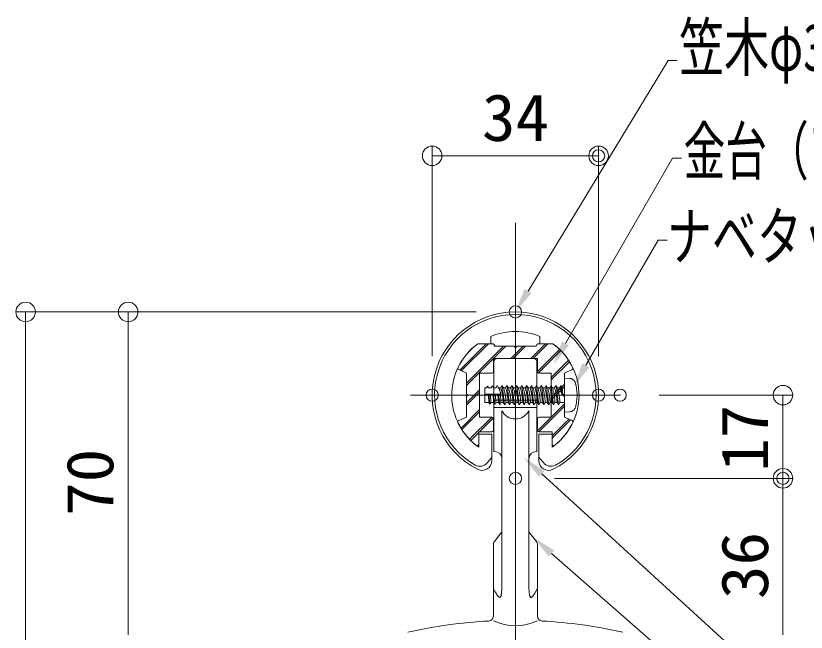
# Model space of a CAD drawing. Units: millimetres, scale not verified. Extents: x -1000 to 1000, y -693 to 692.
# Drawn here: x 70.2 to 231.7, y 54.5 to 180.4 of the extents above; entities that cross this region are included whole.
import ezdxf
from ezdxf.enums import TextEntityAlignment as Align

# ---------------------------------------------------------------- set-up
doc = ezdxf.new("R2010")
doc.units = ezdxf.units.MM
doc.header["$LTSCALE"] = 5
doc.header["$PDMODE"] = 32
doc.header["$PDSIZE"] = 2.5
doc.linetypes.add('DASHED1', pattern=[1.8, 1.2, -0.6])
for name, color, linetype, lineweight in [('0-2_1', 3, 'Continuous', 9), ('0-3_center', 5, 'Continuous', 9), ('0-5_0', 1, 'Continuous', 9), ('0-6_DEFPOINTS', 7, 'Continuous', 9), ('0-D_ﾌﾞﾗｹｯﾄ', 7, 'DASHED1', 9), ('1-1_sunpou', 1, 'Continuous', 9), ('1-A_PARTS5', 4, 'DASHED1', 9), ('1-B_CSLAYER1', 5, 'Continuous', 9), ('1-C_GRE_M', 3, 'Continuous', 9), ('1-D_YEL_M', 2, 'Continuous', 9), ('1-E_CYA_SS', 134, 'Continuous', 9), ('1-F_CYA_M', 4, 'Continuous', 9)]:
    doc.layers.add(name, color=color, linetype=linetype, lineweight=lineweight)
doc.styles.add('ＭＳ ゴシック', font='')
doc.styles.get('ＭＳ ゴシック').set_extended_font_data('MS Gothic')

# ---------------------------------------------------------------- blocks, each defined once
blk = doc.blocks.new('_ORIGIN')
at = {"layer": '0-5_0'}
blk.add_line((0, 0), (-5, 0), dxfattribs=at)
blk.add_circle((0, 0), 2.5, dxfattribs=at)
blk = doc.blocks.new('MLeader15')
at = {"layer": '1-1_sunpou'}
blk.add_lwpolyline([(174.886, 124.201), (203.49, 171.324), (205.29, 171.324)], dxfattribs=at)
at = {"layer": '1-1_sunpou', "color": 11}
blk.add_solid([(175.598, 123.769), (174.173, 124.633), (172.291, 119.927)], dxfattribs=at)
at = {"layer": '1-1_sunpou', "color": 2, "style": 'ＭＳ ゴシック', "width": 0.7}
blk.add_text('笠木φ34（ビニール）', height=9.621, dxfattribs=at).set_placement((205.74, 166.323), align=Align.BOTTOM_LEFT)
blk = doc.blocks.new('MLeader16')
at = {"layer": '1-1_sunpou'}
blk.add_lwpolyline([(182.527, 113.502), (204.392, 151.373), (206.192, 151.373)], dxfattribs=at)
at = {"layer": '1-1_sunpou', "color": 11}
blk.add_solid([(183.249, 113.085), (181.805, 113.919), (180.027, 109.172)], dxfattribs=at)
at = {"layer": '1-1_sunpou', "color": 2, "style": 'ＭＳ ゴシック', "width": 0.65}
blk.add_text('金台（アルミ押出形材）', height=9.604, dxfattribs=at).set_placement((206.642, 145.123), align=Align.BOTTOM_LEFT)
blk = doc.blocks.new('MLeader17')
at = {"layer": '1-1_sunpou'}
blk.add_lwpolyline([(186.713, 109.03), (201.46, 134.573), (203.26, 134.573)], dxfattribs=at)
at = {"layer": '1-1_sunpou', "color": 11}
blk.add_solid([(187.434, 108.613), (185.991, 109.447), (184.213, 104.7)], dxfattribs=at)
at = {"layer": '1-1_sunpou', "color": 2, "style": 'ＭＳ ゴシック', "width": 0.7}
blk.add_text('ナベタッピングビスM4×16', height=9.621, dxfattribs=at).set_placement((203.256, 127.688), align=Align.BOTTOM_LEFT)
blk = doc.blocks.new('MLeader18')
at = {"layer": '1-1_sunpou'}
blk.add_lwpolyline([(179.676, 70.581), (230.142, 26.339), (231.942, 26.339)], dxfattribs=at)
at = {"layer": '1-1_sunpou', "color": 11}
blk.add_solid([(179.127, 69.954), (180.225, 71.207), (175.916, 73.877)], dxfattribs=at)
at = {"layer": '1-1_sunpou', "color": 2, "style": 'ＭＳ ゴシック', "width": 0.65}
blk.add_text('ブラケット', height=9.604, dxfattribs=at).set_placement((231.948, 20.488), align=Align.BOTTOM_LEFT)
blk = doc.blocks.new('MLeader32')
at = {"layer": '1-1_sunpou'}
blk.add_lwpolyline([(177.673, 86.841), (230.142, 38.93), (231.942, 38.93)], dxfattribs=at)
at = {"layer": '1-1_sunpou', "color": 11}
blk.add_solid([(177.111, 86.225), (178.235, 87.456), (173.981, 90.212)], dxfattribs=at)

msp = doc.modelspace()

# ---------------------------------------------------------------- linework, layer by layer
at = {"layer": '0-2_1'}
for p, q in [((167.891, 91.427), (167.891, 109.822)), ((172.291, 110.427), (168.378, 110.322)), ((172.291, 110.427), (176.204, 110.326)), ((176.691, 91.427), (176.691, 109.826)), ((176.691, 101.927), (167.891, 101.927)), ((167.891, 100.427), (176.691, 100.427)), ((169.541, 99.749), (169.541, 63.727)), ((175.041, 99.749), (175.041, 63.727)), ((167.995, 72.995), (169.337, 74.758)), ((175.245, 74.758), (176.587, 72.995)), ((167.791, 72.39), (167.791, 57.777)), ((176.791, 72.39), (176.791, 57.777))]:
    msp.add_line(p, q, dxfattribs=at)
at = {"layer": '0-2_1', "color": 4}
for p, q in [((167.484, 90.194), (166.501, 89.082)), ((177.098, 90.194), (178.081, 89.082))]:
    msp.add_line(p, q, dxfattribs=at)
at = {"layer": '0-2_1'}
for points in [[(168.461, 62.254), (168.403, 62.344), (168.345, 62.437), (168.285, 62.534), (168.225, 62.634), (168.164, 62.736), (168.103, 62.84), (168.041, 62.946), (167.979, 63.054), (167.916, 63.163), (167.854, 63.273), (167.791, 63.383)], [(169.541, 63.727), (169.534, 63.602), (169.527, 63.477), (169.52, 63.353), (169.512, 63.231), (169.504, 63.109), (169.496, 62.99), (169.487, 62.873), (169.477, 62.759), (169.467, 62.647), (169.456, 62.54), (169.444, 62.436), (169.431, 62.336), (169.417, 62.241), (169.402, 62.15), (169.385, 62.066), (169.367, 61.986), (169.348, 61.913), (169.327, 61.847), (169.304, 61.787), (169.28, 61.735), (169.254, 61.69), (169.226, 61.654), (169.196, 61.625), (169.164, 61.606), (169.13, 61.596), (169.094, 61.595), (169.055, 61.602), (169.015, 61.619), (168.972, 61.643), (168.928, 61.676), (168.882, 61.715), (168.834, 61.762), (168.785, 61.815), (168.734, 61.875), (168.682, 61.94), (168.629, 62.012), (168.574, 62.088), (168.518, 62.169), (168.461, 62.254)], [(175.041, 63.727), (175.048, 63.602), (175.055, 63.477), (175.063, 63.353), (175.07, 63.231), (175.078, 63.109), (175.086, 62.99), (175.095, 62.873), (175.105, 62.759), (175.115, 62.647), (175.126, 62.54), (175.138, 62.436), (175.151, 62.336), (175.165, 62.241), (175.181, 62.15), (175.197, 62.066), (175.215, 61.986), (175.235, 61.913), (175.255, 61.847), (175.278, 61.787), (175.302, 61.735), (175.328, 61.69), (175.356, 61.654), (175.386, 61.625), (175.418, 61.606), (175.452, 61.596), (175.489, 61.595), (175.527, 61.602), (175.568, 61.619), (175.61, 61.643), (175.654, 61.676), (175.7, 61.715), (175.748, 61.762), (175.797, 61.815), (175.848, 61.875), (175.9, 61.94), (175.954, 62.012), (176.008, 62.088), (176.064, 62.169), (176.121, 62.254)], [(176.121, 62.254), (176.179, 62.344), (176.238, 62.437), (176.297, 62.534), (176.357, 62.634), (176.418, 62.736), (176.48, 62.84), (176.541, 62.946), (176.604, 63.054), (176.666, 63.163), (176.728, 63.273), (176.791, 63.383)]]:
    msp.add_lwpolyline(points, dxfattribs=at)
at = {"layer": '0-2_1', "color": 4}
for centre, radius, start, end in [((172.291, 102.927), 16.5, 299.66152, 240.1475), ((164.995, 90.395), 2, 243.62931, 321.78562), ((179.587, 90.395), 2, 218.21437, 296.37068)]:
    msp.add_arc(centre, radius, start, end, dxfattribs=at)
at = {"layer": '0-2_1'}
for centre, radius, start, end in [((168.391, 109.822), 0.5, 91.53287, 180), ((176.191, 109.826), 0.5, 360, 88.52481), ((172.291, 101.153), 3.088, 207.05138, 332.94862), ((168.041, 89.927), 1.5, 0, 90), ((176.541, 89.927), 1.5, 90, 180), ((168.541, 75.364), 1, 322.7336, 0), ((176.041, 75.364), 1, 180, 217.2664), ((168.791, 72.39), 1, 142.7336, 180), ((175.791, 72.39), 1, 360, 37.2664), ((172.291, -43.073), 100, 93.12161, 102.67308), ((166.791, 57.777), 1, 273.12161, 360), ((172.291, 66.466), 10.646, 244.99492, 295.00508), ((177.791, 57.777), 1, 180, 266.87839), ((172.291, -43.073), 100, 77.32692, 86.87839)]:
    msp.add_arc(centre, radius, start, end, dxfattribs=at)
at = {"layer": '0-3_center'}
msp.add_line((172.291, 138.114), (172.291, -578.837), dxfattribs=at)
at = {"layer": '0-5_0'}
for p, q in [((164.291, 119.927), (70.249, 119.927)), ((164.291, 119.927), (91.204, 119.927)), ((72.249, 115.927), (72.249, -535.073)), ((93.204, 115.927), (93.204, 53.927)), ((201.689, 102.927), (228.944, 102.927)), ((226.944, 98.927), (226.944, 89.927)), ((180.291, 85.927), (228.944, 85.927)), ((180.291, 85.927), (228.944, 85.927)), ((226.944, 81.927), (226.944, 53.927))]:
    msp.add_line(p, q, dxfattribs=at)
at = {"layer": '0-6_DEFPOINTS'}
for p in [(189.291, 151.835), (172.291, 119.927), (155.291, 102.927), (189.291, 102.927), (193.689, 102.927), (172.291, 85.927), (226.944, 85.927)]:
    msp.add_point(p, dxfattribs=at)
at = {"layer": '0-D_ﾌﾞﾗｹｯﾄ', "linetype": 'Continuous'}
for p, q in [((168.041, 91.427), (167.891, 91.427)), ((176.541, 91.427), (176.691, 91.427))]:
    msp.add_line(p, q, dxfattribs=at)
at = {"layer": '1-1_sunpou'}
for p, q in [((155.291, 110.927), (155.291, 153.835)), ((189.291, 110.927), (189.291, 153.835)), ((159.291, 151.835), (185.291, 151.835))]:
    msp.add_line(p, q, dxfattribs=at)
at = {"layer": '1-A_PARTS5'}
for p, q in [((166.389, 104.427), (166.041, 104.427)), ((166.041, 104.427), (166.041, 101.427)), ((166.591, 104.777), (166.389, 104.427)), ((166.591, 104.777), (166.793, 104.427)), ((167.36, 104.427), (166.793, 104.427)), ((167.591, 104.827), (167.36, 104.427)), ((167.591, 104.827), (167.822, 104.427)), ((168.331, 104.427), (167.822, 104.427)), ((168.591, 104.877), (168.331, 104.427)), ((168.591, 104.877), (168.85, 104.427)), ((169.302, 104.427), (168.85, 104.427)), ((169.591, 104.927), (169.302, 104.427)), ((169.591, 104.927), (169.879, 104.427)), ((169.591, 104.927), (170.091, 100.927)), ((170.302, 104.427), (169.879, 104.427)), ((170.591, 104.927), (170.302, 104.427)), ((170.591, 104.927), (170.879, 104.427)), ((170.591, 104.927), (171.091, 100.927)), ((171.302, 104.427), (170.879, 104.427)), ((171.591, 104.927), (171.302, 104.427)), ((171.591, 104.927), (171.879, 104.427)), ((171.591, 104.927), (172.091, 100.927)), ((172.302, 104.427), (171.879, 104.427)), ((172.591, 104.927), (172.302, 104.427)), ((172.591, 104.927), (172.879, 104.427)), ((172.591, 104.927), (173.091, 100.927)), ((173.302, 104.427), (172.879, 104.427)), ((173.591, 104.927), (173.302, 104.427)), ((173.591, 104.927), (173.879, 104.427)), ((173.591, 104.927), (174.091, 100.927)), ((174.302, 104.427), (173.879, 104.427)), ((174.591, 104.927), (174.302, 104.427)), ((174.591, 104.927), (174.879, 104.427)), ((174.591, 104.927), (175.091, 100.927)), ((175.302, 104.427), (174.879, 104.427)), ((175.302, 104.427), (174.879, 104.427)), ((175.591, 104.927), (175.302, 104.427)), ((175.591, 104.927), (175.879, 104.427)), ((175.591, 104.927), (176.091, 100.927)), ((176.302, 104.427), (175.879, 104.427)), ((176.591, 104.927), (176.302, 104.427)), ((176.591, 104.927), (176.879, 104.427)), ((176.591, 104.927), (177.091, 100.927)), ((177.302, 104.427), (176.879, 104.427)), ((177.591, 104.927), (177.302, 104.427)), ((177.591, 104.927), (177.879, 104.427)), ((177.591, 104.927), (178.091, 100.927)), ((178.302, 104.427), (177.879, 104.427)), ((178.591, 104.927), (178.302, 104.427)), ((178.591, 104.927), (178.879, 104.427)), ((178.591, 104.927), (179.091, 100.927)), ((179.302, 104.427), (178.879, 104.427)), ((179.591, 104.927), (179.302, 104.427)), ((179.591, 104.927), (179.879, 104.427)), ((179.591, 104.927), (180.091, 100.927)), ((180.302, 104.427), (179.879, 104.427)), ((180.591, 104.927), (180.302, 104.427)), ((180.591, 104.927), (180.879, 104.427)), ((180.591, 104.927), (181.091, 100.927)), ((181.302, 104.427), (180.879, 104.427)), ((181.591, 104.927), (181.302, 104.427)), ((181.591, 104.927), (181.879, 104.427)), ((181.591, 104.927), (181.841, 102.927)), ((182.291, 104.427), (181.879, 104.427)), ((182.291, 104.427), (182.291, 101.427)), ((166.041, 103.105), (169.28, 103.105)), ((166.837, 103.105), (167.091, 101.077)), ((167.831, 103.105), (168.091, 101.027)), ((168.825, 103.105), (169.091, 100.977)), ((166.889, 101.427), (166.041, 101.427)), ((167.091, 101.077), (166.889, 101.427)), ((167.091, 101.077), (167.293, 101.427)), ((167.86, 101.427), (167.293, 101.427)), ((168.091, 101.027), (167.86, 101.427)), ((168.091, 101.027), (168.322, 101.427)), ((168.831, 101.427), (168.322, 101.427)), ((169.091, 100.977), (168.831, 101.427)), ((169.091, 100.977), (169.35, 101.427)), ((169.802, 101.427), (169.35, 101.427)), ((170.091, 100.927), (169.802, 101.427)), ((170.091, 100.927), (170.379, 101.427)), ((170.802, 101.427), (170.379, 101.427)), ((171.091, 100.927), (170.802, 101.427)), ((171.091, 100.927), (171.379, 101.427)), ((171.802, 101.427), (171.379, 101.427)), ((172.091, 100.927), (171.802, 101.427)), ((172.091, 100.927), (172.379, 101.427)), ((172.802, 101.427), (172.379, 101.427)), ((173.091, 100.927), (172.802, 101.427)), ((173.091, 100.927), (173.379, 101.427)), ((173.802, 101.427), (173.379, 101.427)), ((174.091, 100.927), (173.802, 101.427)), ((174.091, 100.927), (174.379, 101.427)), ((174.802, 101.427), (174.379, 101.427)), ((175.091, 100.927), (174.802, 101.427)), ((175.091, 100.927), (175.379, 101.427)), ((175.802, 101.427), (175.379, 101.427)), ((176.091, 100.927), (175.802, 101.427)), ((176.091, 100.927), (176.379, 101.427)), ((176.802, 101.427), (176.379, 101.427)), ((177.091, 100.927), (176.802, 101.427)), ((177.091, 100.927), (177.379, 101.427)), ((177.802, 101.427), (177.379, 101.427)), ((178.091, 100.927), (177.802, 101.427)), ((178.091, 100.927), (178.379, 101.427)), ((178.802, 101.427), (178.379, 101.427)), ((179.091, 100.927), (178.802, 101.427)), ((179.091, 100.927), (179.379, 101.427)), ((179.802, 101.427), (179.379, 101.427)), ((180.091, 100.927), (179.802, 101.427)), ((180.091, 100.927), (180.379, 101.427)), ((180.802, 101.427), (180.379, 101.427)), ((181.091, 100.927), (180.802, 101.427)), ((181.091, 100.927), (181.379, 101.427)), ((182.291, 101.427), (181.379, 101.427)), ((183.411, 99.525), (182.291, 99.427))]:
    msp.add_line(p, q, dxfattribs=at)
msp.add_lwpolyline([(183.411, 106.329), (182.291, 106.427), (182.291, 99.427)], dxfattribs=at)
for centre, radius, start, end in [((183.297, 105.034), 1.3, 15.88085, 85), ((175.891, 102.927), 9, 344.11915, 15.88085), ((166.356, 102.885), 2.933, 4.28837, 31.71014), ((157.98, 100.998), 11.829, 2.07628, 16.84836), ((158.558, 100.998), 11.829, 2.07628, 16.84836), ((158.98, 100.998), 11.829, 2.07628, 16.84836), ((159.558, 100.998), 11.829, 2.07628, 16.84836), ((159.98, 100.998), 11.829, 2.07628, 16.84836), ((160.558, 100.998), 11.829, 2.07628, 16.84836), ((160.98, 100.998), 11.829, 2.07628, 16.84836), ((161.558, 100.998), 11.829, 2.07628, 16.84836), ((161.98, 100.998), 11.829, 2.07628, 16.84836), ((162.558, 100.998), 11.829, 2.07628, 16.84836), ((162.98, 100.998), 11.829, 2.07628, 16.84836), ((163.558, 100.998), 11.829, 2.07628, 16.84836), ((163.98, 100.998), 11.829, 2.07628, 16.84836), ((164.558, 100.998), 11.829, 2.07628, 16.84836), ((164.98, 100.998), 11.829, 2.07628, 16.84836), ((165.558, 100.998), 11.829, 2.07628, 16.84836), ((165.98, 100.998), 11.829, 2.07628, 16.84836), ((166.558, 100.998), 11.829, 2.07628, 16.84836), ((166.98, 100.998), 11.829, 2.07628, 16.84836), ((167.558, 100.998), 11.829, 2.07628, 16.84836), ((167.98, 100.998), 11.829, 2.07628, 16.84836), ((168.558, 100.998), 11.829, 2.07628, 16.84836), ((168.98, 100.998), 11.829, 2.07628, 16.84836), ((169.558, 100.998), 11.829, 2.07628, 16.84836), ((172.501, 100.419), 9.671, 15.0273, 24.48082), ((177.491, 103.789), 4.434, 348.78218, 8.26391), ((155.067, 100.998), 11.829, 2.07628, 10.2574), ((155.471, 100.998), 11.829, 2.07628, 10.2574), ((156.038, 100.998), 11.829, 2.07628, 10.2574), ((156.5, 100.998), 11.829, 2.07628, 10.2574), ((157.009, 100.998), 11.829, 2.07628, 10.2574), ((157.529, 100.998), 11.829, 2.07628, 10.2574), ((183.297, 100.82), 1.3, 275, 344.11915)]:
    msp.add_arc(centre, radius, start, end, dxfattribs=at)
at = {"layer": '1-B_CSLAYER1'}
for p, q in [((172.291, 85.105), (172.291, 123.22)), ((150.838, 102.927), (193.689, 102.927))]:
    msp.add_line(p, q, dxfattribs=at)
at = {"layer": '1-C_GRE_M'}
msp.add_line((168.391, 110.427), (176.191, 110.427), dxfattribs=at)
at = {"layer": '1-D_YEL_M'}
for p, q in [((167.291, 113.427), (167.291, 114.927)), ((177.291, 113.427), (177.291, 114.927)), ((167.291, 113.427), (164.626, 113.427)), ((177.291, 113.427), (179.956, 113.427)), ((167.491, 89.557), (167.491, 94.927)), ((177.091, 89.557), (177.091, 94.927)), ((177.091, 94.927), (179.791, 94.927)), ((179.791, 94.927), (179.791, 92.308))]:
    msp.add_line(p, q, dxfattribs=at)
msp.add_lwpolyline([(167.491, 94.927), (164.791, 94.927), (164.791, 92.308)], dxfattribs=at)
for centre, radius, start, end in [((172.291, 102.927), 17, 296.9579, 243.04229), ((172.291, 102.927), 13, 67.38027, 112.61992), ((172.291, 102.927), 13, 126.12895, 234.76569), ((172.291, 102.927), 13, 305.2345, 53.87122), ((165.491, 89.557), 2, 243.04226, 0.00009), ((179.091, 89.557), 2, 180.00009, 296.95793)]:
    msp.add_arc(centre, radius, start, end, dxfattribs=at)
at = {"layer": '1-E_CYA_SS'}
for p, q in [((160.922, 108.043), (166.305, 113.427)), ((161.25, 107.895), (166.782, 113.427)), ((167.541, 113.427), (164.626, 113.427)), ((175.429, 110.427), (178.429, 113.427)), ((175.905, 110.427), (178.905, 113.427)), ((177.041, 113.427), (179.956, 113.427)), ((162.291, 105.372), (169.846, 112.927)), ((167.823, 110.427), (170.323, 112.927)), ((168.041, 112.927), (172.091, 112.927)), ((171.388, 110.427), (173.887, 112.927)), ((171.864, 110.427), (174.364, 112.927)), ((172.091, 112.827), (172.091, 112.927)), ((172.491, 112.927), (176.541, 112.927)), ((172.491, 112.827), (172.491, 112.927)), ((176.791, 107.748), (181.304, 112.261)), ((176.972, 107.453), (181.56, 112.04)), ((162.291, 104.895), (167.791, 110.395)), ((167.791, 107.727), (167.791, 110.427)), ((167.791, 110.427), (176.791, 110.427)), ((176.791, 107.727), (176.791, 110.427)), ((179.591, 106.507), (183.134, 110.05)), ((179.591, 106.031), (183.31, 109.75)), ((162.291, 107.427), (160.713, 108.137)), ((162.291, 103.127), (162.291, 107.427)), ((167.491, 107.427), (164.991, 107.427)), ((164.991, 98.427), (164.991, 107.427)), ((177.091, 107.427), (179.591, 107.427)), ((179.591, 107.427), (179.591, 98.427)), ((182.291, 107.427), (183.869, 108.137)), ((182.291, 103.127), (182.291, 107.427)), ((179.591, 102.466), (182.291, 105.166)), ((162.291, 101.33), (164.991, 104.03)), ((162.291, 100.854), (164.991, 103.554)), ((179.591, 101.99), (182.291, 104.69)), ((162.391, 103.127), (162.291, 103.127)), ((162.391, 102.727), (162.291, 102.727)), ((162.291, 98.427), (162.291, 102.727)), ((182.191, 103.127), (182.291, 103.127)), ((182.191, 102.727), (182.291, 102.727)), ((176.805, 95.639), (182.291, 101.125)), ((177.071, 95.429), (182.291, 100.649)), ((161.206, 96.204), (164.991, 99.989)), ((161.38, 95.902), (164.991, 99.513)), ((160.713, 97.717), (162.291, 98.427)), ((162.948, 93.905), (167.47, 98.427)), ((164.946, 95.427), (167.766, 98.247)), ((167.491, 98.427), (164.991, 98.427)), ((167.791, 95.727), (167.791, 98.127)), ((176.791, 95.727), (176.791, 98.127)), ((177.091, 98.427), (179.591, 98.427)), ((179.791, 94.584), (183.217, 98.01)), ((179.791, 94.108), (183.546, 97.862)), ((163.197, 93.678), (164.791, 95.272)), ((164.791, 95.427), (164.791, 92.904)), ((167.491, 95.427), (164.791, 95.427)), ((177.091, 95.427), (179.791, 95.427)), ((179.791, 95.427), (179.791, 92.904))]:
    msp.add_line(p, q, dxfattribs=at)
msp.add_lwpolyline([(183.869, 97.717), (182.291, 98.427), (182.291, 102.727)], dxfattribs=at)
for centre, radius, start, end in [((172.291, 102.927), 13, 126.12895, 154.41912), ((167.541, 112.927), 0.5, 0.00009, 90.00009), ((177.041, 112.927), 0.5, 90.00009, 180.00009), ((172.291, 102.927), 13, 25.58127, 53.87131), ((172.291, 112.827), 0.2, 180.00009, 0.00009), ((160.836, 108.411), 0.3, 154.41912, 245.77341), ((183.746, 108.411), 0.3, 294.22854, 25.58127), ((167.491, 107.727), 0.3, 270.00009, 0.00009), ((177.091, 107.727), 0.3, 180.00009, 270.00009), ((162.391, 102.927), 0.2, 269.99991, 89.99991), ((182.191, 102.927), 0.2, 90.00009, 270.00009), ((160.836, 97.443), 0.3, 114.22767, 205.58146), ((172.291, 102.927), 13, 205.58146, 232.10827), ((167.491, 98.127), 0.3, 0.00009, 90.00009), ((177.091, 98.127), 0.3, 90.00009, 180.00009), ((172.291, 102.927), 13, 307.89196, 334.41869), ((183.746, 97.443), 0.3, 334.41869, 65.77224), ((167.491, 95.727), 0.3, 270.00009, 0.00009), ((177.091, 95.727), 0.3, 180.00009, 270.00009), ((164.491, 92.904), 0.3, 232.10827, 0.00009), ((180.091, 92.904), 0.3, 180.00009, 307.89196)]:
    msp.add_arc(centre, radius, start, end, dxfattribs=at)
at = {"layer": '1-F_CYA_M'}
for p, q in [((167.541, 113.427), (164.626, 113.427)), ((177.041, 113.427), (179.956, 113.427)), ((168.041, 112.927), (172.091, 112.927)), ((172.091, 112.827), (172.091, 112.927)), ((172.491, 112.827), (172.491, 112.927)), ((172.491, 112.927), (176.541, 112.927)), ((167.791, 110.427), (176.791, 110.427)), ((167.791, 107.727), (167.791, 110.427)), ((176.791, 107.727), (176.791, 110.427)), ((162.291, 107.427), (160.713, 108.137)), ((162.291, 103.127), (162.291, 107.427)), ((164.991, 98.427), (164.991, 107.427)), ((167.491, 107.427), (164.991, 107.427)), ((177.091, 107.427), (179.591, 107.427)), ((179.591, 107.427), (179.591, 98.427)), ((182.291, 107.427), (183.869, 108.137)), ((182.291, 103.127), (182.291, 107.427)), ((162.391, 103.127), (162.291, 103.127)), ((162.291, 98.427), (162.291, 102.727)), ((162.391, 102.727), (162.291, 102.727)), ((182.191, 103.127), (182.291, 103.127)), ((182.191, 102.727), (182.291, 102.727)), ((182.291, 98.427), (182.291, 102.727)), ((160.713, 97.717), (162.291, 98.427)), ((167.491, 98.427), (164.991, 98.427)), ((167.791, 95.727), (167.791, 98.127)), ((176.791, 95.727), (176.791, 98.127)), ((177.091, 98.427), (179.591, 98.427)), ((183.869, 97.717), (182.291, 98.427)), ((167.491, 95.427), (164.791, 95.427)), ((164.791, 95.427), (164.791, 92.904)), ((177.091, 95.427), (179.791, 95.427)), ((179.791, 95.427), (179.791, 92.904))]:
    msp.add_line(p, q, dxfattribs=at)
for centre, radius, start, end in [((172.291, 102.927), 13, 126.12895, 154.41912), ((167.541, 112.927), 0.5, 0.00009, 90.00009), ((177.041, 112.927), 0.5, 90.00009, 180.00009), ((172.291, 102.927), 13, 25.58127, 53.87131), ((172.291, 112.827), 0.2, 180.00009, 0.00009), ((160.836, 108.411), 0.3, 154.41912, 245.77341), ((183.746, 108.411), 0.3, 294.22854, 25.58127), ((167.491, 107.727), 0.3, 270.00009, 0.00009), ((177.091, 107.727), 0.3, 180.00009, 270.00009), ((162.391, 102.927), 0.2, 269.99991, 89.99991), ((182.191, 102.927), 0.2, 90.00009, 270.00009), ((160.836, 97.443), 0.3, 114.22767, 205.58146), ((172.291, 102.927), 13, 205.58146, 232.10827), ((167.491, 98.127), 0.3, 0.00009, 90.00009), ((177.091, 98.127), 0.3, 90.00009, 180.00009), ((172.291, 102.927), 13, 307.89196, 334.41869), ((183.746, 97.443), 0.3, 334.41869, 65.77224), ((167.491, 95.727), 0.3, 270.00009, 0.00009), ((177.091, 95.727), 0.3, 180.00009, 270.00009), ((164.491, 92.904), 0.3, 232.10827, 0.00009), ((180.091, 92.904), 0.3, 180.00009, 307.89196)]:
    msp.add_arc(centre, radius, start, end, dxfattribs=at)

# ---------------------------------------------------------------- block references
at = {"layer": '0-5_0', "xscale": 0.8, "yscale": 0.8}
for p, rotation in [((72.249, 119.927), 90), ((93.204, 119.927), 90), ((226.944, 102.927), 90), ((226.944, 85.927), 270), ((226.944, 85.927), 90)]:
    msp.add_blockref('_ORIGIN', p, dxfattribs=dict(at, rotation=rotation))
at = {"layer": '1-1_sunpou'}
for name in ['MLeader15', 'MLeader16', 'MLeader17', 'MLeader32', 'MLeader18']:
    msp.add_blockref(name, (0, 0), dxfattribs=at)
at = {"layer": '1-1_sunpou', "xscale": 0.8, "yscale": 0.8, "rotation": 180}
msp.add_blockref('_ORIGIN', (155.291, 151.835), dxfattribs=at)
at = {"layer": '1-1_sunpou', "xscale": 0.8, "yscale": 0.8}
msp.add_blockref('_ORIGIN', (189.291, 151.835), dxfattribs=at)

# ---------------------------------------------------------------- texts
at = {"layer": '0-5_0', "color": 2, "style": 'ＭＳ ゴシック', "width": 1.05}
for s, p in [('17', (226.794, 87.26)), ('70', (93.055, 78.26)), ('36', (226.794, 61.26))]:
    msp.add_text(s, height=9.604, rotation=90, dxfattribs=at).set_placement(p, align=Align.BOTTOM_LEFT)
at = {"layer": '1-1_sunpou', "color": 2, "style": 'ＭＳ ゴシック', "width": 1.05}
msp.add_text('34', height=9.604, dxfattribs=at).set_placement((165.458, 151.985), align=Align.BOTTOM_LEFT)

doc.saveas('drawing.dxf')
